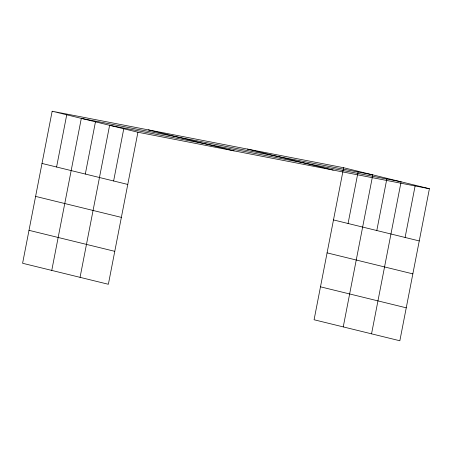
<?xml version="1.0" encoding="UTF-8"?>
<svg xmlns="http://www.w3.org/2000/svg" width="452" height="452" viewBox="0 0 452 452"><rect width="100%" height="100%" fill="white"/><g stroke="black" fill="none" stroke-linecap="round" stroke-linejoin="round"><path stroke-width="0.68" d="M52.155 111.237L22.6 263.273L108.367 284.274L137.916 132.238L52.155 111.237L343.633 167.726L429.4 188.727L399.845 340.763L314.083 319.762L343.633 167.726M56.585 167.008L66.732 114.808M51.76 270.415L81.315 118.379L372.793 174.862L343.243 326.903M85.315 174.048L95.462 121.842M80.06 277.347L109.616 125.306L401.099 181.794L371.544 333.83M113.621 180.975L123.769 128.775M348.068 223.497L358.216 171.291M376.798 230.531L386.946 178.331M405.099 237.464L415.247 185.258M137.916 132.238L429.4 188.727M247.447 149.081L333.209 170.082M148.341 129.877L234.108 150.878M333.486 219.926L419.253 240.927M42.008 163.443L127.769 184.444M327.084 252.871L412.851 273.872M35.601 196.388L121.368 217.389M320.485 286.817L406.252 307.818M29.001 230.328L114.768 251.329"/></g></svg>
